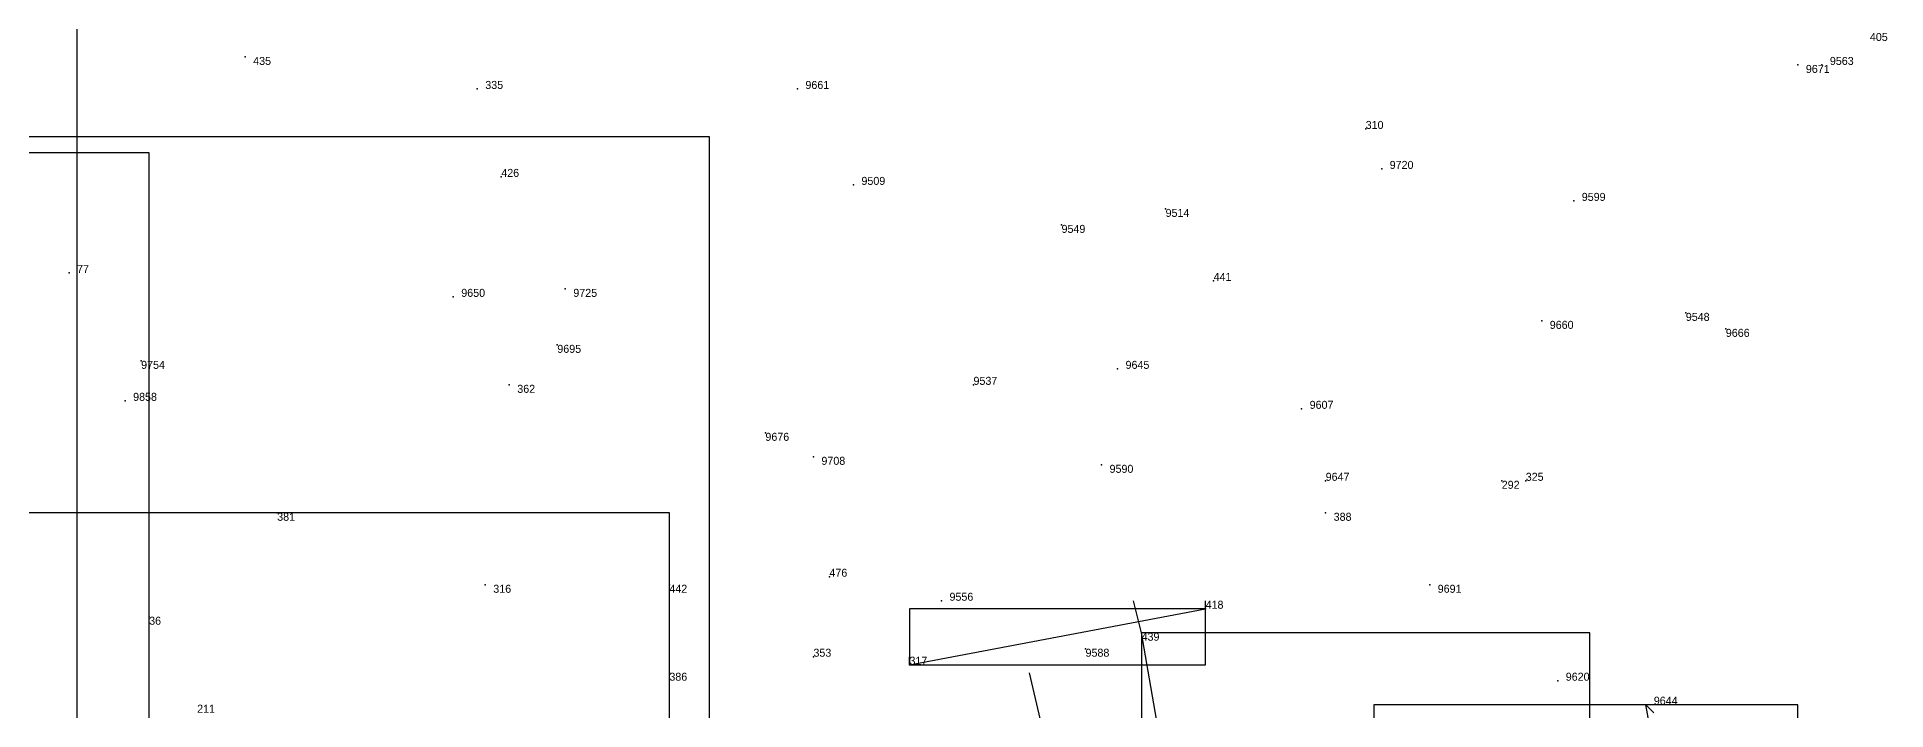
# Model space of a CAD drawing. Extents: x -0.07 to 1.1, y -0.07 to 1.1.
# Drawn here: x 0.23 to 0.461, y 0.1003 to 0.1845 of the extents above; entities that cross this region are included whole.
import ezdxf

# ---------------------------------------------------------------- set-up
doc = ezdxf.new("R2010")
doc.units = 0
for name, color, linetype in [('Clients', 3, 'CONTINUOUS'), ('Facilities', 3, 'CONTINUOUS'), ('Facilities_lines', 3, 'CONTINUOUS'), ('Min_max_boxes', 1, 'CONTINUOUS'), ('Normals', 1, 'CONTINUOUS'), ('Source_points', 5, 'CONTINUOUS'), ('Text', 3, 'CONTINUOUS')]:
    doc.layers.add(name, color=color, linetype=linetype)

msp = doc.modelspace()

# ---------------------------------------------------------------- linework, layer by layer
at = {"layer": 'Clients', "color": 5}
for p in [(0.376, 0.113), (0.368, 0.11), (0.431, 0.101, 1)]:
    msp.add_point(p, dxfattribs=at)
at = {"layer": 'Facilities', "color": 3}
for p in [(0.256, 0.182), (0.45, 0.181, 1), (0.453, 0.181, 1), (0.285, 0.178), (0.325, 0.178, 1), (0.396, 0.173), (0.288, 0.167), (0.398, 0.168, 1), (0.332, 0.166, 1), (0.371, 0.163, 1), (0.422, 0.164, 1), (0.358, 0.161, 1), (0.234, 0.155), (0.296, 0.153, 1), (0.377, 0.154), (0.282, 0.152, 1), (0.418, 0.149, 1), (0.436, 0.15, 1), (0.441, 0.148, 1), (0.295, 0.146, 1), (0.243, 0.144, 1), (0.289, 0.141), (0.347, 0.141, 1), (0.365, 0.143, 1), (0.241, 0.139, 1), (0.388, 0.138, 1), (0.321, 0.135, 1), (0.327, 0.132, 1), (0.363, 0.131, 1), (0.391, 0.129, 1), (0.413, 0.129), (0.416, 0.129), (0.26, 0.125), (0.391, 0.125), (0.286, 0.116), (0.309, 0.116), (0.329, 0.117), (0.404, 0.116, 1), (0.343, 0.114, 1), (0.244, 0.112), (0.327, 0.107), (0.361, 0.108, 1), (0.309, 0.105), (0.339, 0.106), (0.42, 0.104, 1)]:
    msp.add_point(p, dxfattribs=at)
at = {"layer": 'Facilities_lines', "color": 3}
for p, q in [((0.339, 0.106), (0.376, 0.113)), ((0.387, 0, 0.077), (0.368, 0.11)), ((0.45, 0, 0.916), (0.431, 0.101, 1))]:
    msp.add_line(p, q, dxfattribs=at)
at = {"layer": 'Min_max_boxes', "color": 1}
for p, q in [((0.235, 0.085), (0.235, 0.337)), ((0.235, 0.085), (0.235, 0.337)), ((0.314, 0.172), (0, 0.172)), ((0.314, 0.172, 0.073), (0, 0.172, 0.073)), ((0.314, 0), (0.314, 0.172)), ((0.314, 0, 0.073), (0.314, 0.172, 0.073)), ((0.314, 0.172), (0.314, 0.172, 0.073)), ((0.244, 0.17), (0, 0.17)), ((0.244, 0.17, 0.062), (0, 0.17, 0.062)), ((0.244, 0), (0.244, 0.17)), ((0.244, 0, 0.062), (0.244, 0.17, 0.062)), ((0.244, 0.17), (0.244, 0.17, 0.062)), ((0.309, 0.125, 0.93), (0.069, 0.125, 0.93)), ((0.309, 0.125, 1), (0.069, 0.125, 1)), ((0.309, 0, 0.93), (0.309, 0.125, 0.93)), ((0.309, 0, 1), (0.309, 0.125, 1)), ((0.309, 0.125, 0.93), (0.309, 0.125, 1)), ((0.376, 0.113), (0.339, 0.113)), ((0.339, 0.113), (0.339, 0.106)), ((0.376, 0.113), (0.339, 0.113)), ((0.339, 0.113), (0.339, 0.106)), ((0.339, 0.113), (0.339, 0.113)), ((0.376, 0.106), (0.376, 0.113)), ((0.376, 0.106), (0.376, 0.113)), ((0.376, 0.113), (0.376, 0.113)), ((0.424, 0.11), (0.368, 0.11)), ((0.368, 0.11), (0.368, 0)), ((0.424, 0.11, 0.09), (0.368, 0.11, 0.09)), ((0.368, 0.11, 0.09), (0.368, 0, 0.09)), ((0.368, 0.11), (0.368, 0.11, 0.09)), ((0.424, 0), (0.424, 0.11)), ((0.424, 0, 0.09), (0.424, 0.11, 0.09)), ((0.424, 0.11), (0.424, 0.11, 0.09)), ((0.339, 0.106), (0.376, 0.106)), ((0.339, 0.106), (0.376, 0.106)), ((0.339, 0.106), (0.339, 0.106)), ((0.376, 0.106), (0.376, 0.106)), ((0.45, 0.101, 0.911), (0.397, 0.101, 0.911)), ((0.397, 0.101, 0.911), (0.397, 0, 0.911)), ((0.45, 0.101, 1), (0.397, 0.101, 1)), ((0.397, 0.101, 1), (0.397, 0, 1)), ((0.397, 0.101, 0.911), (0.397, 0.101, 1)), ((0.45, 0, 0.911), (0.45, 0.101, 0.911)), ((0.45, 0, 1), (0.45, 0.101, 1)), ((0.45, 0.101, 0.911), (0.45, 0.101, 1))]:
    msp.add_line(p, q, dxfattribs=at)
at = {"layer": 'Normals', "color": 1}
for p, q in [((0.256, 0.182), (0.256, 0.182, 0.1)), ((0.45, 0.181, 1), (0.45, 0.181, 1.1)), ((0.453, 0.181, 1), (0.453, 0.181, 1.1)), ((0.285, 0.178), (0.285, 0.178, 0.1)), ((0.325, 0.178, 1), (0.325, 0.178, 1.1)), ((0.396, 0.173), (0.396, 0.173, 0.1)), ((0.288, 0.167), (0.288, 0.167, 0.1)), ((0.398, 0.168, 1), (0.398, 0.168, 1.1)), ((0.332, 0.166, 1), (0.332, 0.166, 1.1)), ((0.371, 0.163, 1), (0.371, 0.163, 1.1)), ((0.422, 0.164, 1), (0.422, 0.164, 1.1)), ((0.358, 0.161, 1), (0.358, 0.161, 1.1)), ((0.234, 0.155), (0.234, 0.155, 0.1)), ((0.296, 0.153, 1), (0.296, 0.153, 1.1)), ((0.377, 0.154), (0.377, 0.154, 0.1)), ((0.282, 0.152, 1), (0.282, 0.152, 1.1)), ((0.418, 0.149, 1), (0.418, 0.149, 1.1)), ((0.436, 0.15, 1), (0.436, 0.15, 1.1)), ((0.441, 0.148, 1), (0.441, 0.148, 1.1)), ((0.295, 0.146, 1), (0.295, 0.146, 1.1)), ((0.243, 0.144, 1), (0.243, 0.144, 1.1)), ((0.289, 0.141), (0.289, 0.141, 0.1)), ((0.347, 0.141, 1), (0.347, 0.141, 1.1)), ((0.365, 0.143, 1), (0.365, 0.143, 1.1)), ((0.241, 0.139, 1), (0.241, 0.139, 1.1)), ((0.388, 0.138, 1), (0.388, 0.138, 1.1)), ((0.321, 0.135, 1), (0.321, 0.135, 1.1)), ((0.327, 0.132, 1), (0.327, 0.132, 1.1)), ((0.363, 0.131, 1), (0.363, 0.131, 1.1)), ((0.391, 0.129, 1), (0.391, 0.129, 1.1)), ((0.413, 0.129), (0.413, 0.129, 0.1)), ((0.416, 0.129), (0.416, 0.129, 0.1)), ((0.26, 0.125), (0.26, 0.125, 0.1)), ((0.391, 0.125), (0.391, 0.125, 0.1)), ((0.286, 0.116), (0.286, 0.116, 0.1)), ((0.309, 0.116), (0.309, 0.116, 0.1)), ((0.329, 0.117), (0.329, 0.117, 0.1)), ((0.404, 0.116, 1), (0.404, 0.116, 1.1)), ((0.343, 0.114, 1), (0.343, 0.114, 1.1)), ((0.368, 0.11), (0.367, 0.114, 0.1)), ((0.376, 0.113), (0.376, 0.114, 0.1)), ((0.244, 0.112), (0.244, 0.112, 0.1)), ((0.327, 0.107), (0.327, 0.107, 0.1)), ((0.339, 0.106), (0.339, 0.107, 0.1)), ((0.361, 0.108, 1), (0.361, 0.108, 1.1)), ((0.309, 0.105), (0.309, 0.105, 0.1)), ((0.358, 0.088), (0.354, 0.105, 0.098)), ((0.42, 0.104, 1), (0.42, 0.104, 1.1)), ((0.431, 0.101, 1), (0.432, 0.1, 1.1))]:
    msp.add_line(p, q, dxfattribs=at)
at = {"layer": 'Source_points', "color": 5}
for p in [(0.256, 0.182), (0.45, 0.181, 1), (0.453, 0.181, 1), (0.285, 0.178), (0.325, 0.178, 1), (0.396, 0.173), (0.288, 0.167), (0.398, 0.168, 1), (0.332, 0.166, 1), (0.371, 0.163, 1), (0.422, 0.164, 1), (0.358, 0.161, 1), (0.234, 0.155), (0.296, 0.153, 1), (0.377, 0.154), (0.282, 0.152, 1), (0.418, 0.149, 1), (0.436, 0.15, 1), (0.441, 0.148, 1), (0.295, 0.146, 1), (0.243, 0.144, 1), (0.289, 0.141), (0.347, 0.141, 1), (0.365, 0.143, 1), (0.241, 0.139, 1), (0.388, 0.138, 1), (0.321, 0.135, 1), (0.327, 0.132, 1), (0.363, 0.131, 1), (0.391, 0.129, 1), (0.413, 0.129), (0.416, 0.129), (0.26, 0.125), (0.391, 0.125), (0.286, 0.116), (0.309, 0.116), (0.329, 0.117), (0.404, 0.116, 1), (0.343, 0.114, 1), (0.244, 0.112), (0.376, 0.113), (0.368, 0.11), (0.327, 0.107), (0.361, 0.108, 1), (0.309, 0.105), (0.339, 0.106), (0.42, 0.104, 1), (0.431, 0.101, 1)]:
    msp.add_point(p, dxfattribs=at)

# ---------------------------------------------------------------- texts
at = {"layer": 'Text', "color": 3}
for s, p in [('405', (0.459, 0.184)), ('435', (0.257, 0.181)), ('9671', (0.451, 0.18, 1)), ('9563', (0.454, 0.181, 1)), ('335', (0.286, 0.178)), ('9661', (0.326, 0.178, 1)), ('310', (0.396, 0.173)), ('9720', (0.399, 0.168, 1)), ('426', (0.288, 0.167)), ('9509', (0.333, 0.166, 1)), ('9599', (0.423, 0.164, 1)), ('9514', (0.371, 0.162, 1)), ('9549', (0.358, 0.16, 1)), ('77', (0.235, 0.155)), ('441', (0.377, 0.154)), ('9650', (0.283, 0.152, 1)), ('9725', (0.297, 0.152, 1)), ('9660', (0.419, 0.148, 1)), ('9548', (0.436, 0.149, 1)), ('9666', (0.441, 0.147, 1)), ('9695', (0.295, 0.145, 1)), ('9754', (0.243, 0.143, 1)), ('9645', (0.366, 0.143, 1)), ('362', (0.29, 0.14)), ('9537', (0.347, 0.141, 1)), ('9858', (0.242, 0.139, 1)), ('9607', (0.389, 0.138, 1)), ('9676', (0.321, 0.134, 1)), ('9708', (0.328, 0.131, 1)), ('9590', (0.364, 0.13, 1)), ('9647', (0.391, 0.129, 1)), ('325', (0.416, 0.129)), ('292', (0.413, 0.128)), ('381', (0.26, 0.124)), ('388', (0.392, 0.124)), ('476', (0.329, 0.117)), ('316', (0.287, 0.115)), ('442', (0.309, 0.115)), ('9691', (0.405, 0.115, 1)), ('9556', (0.344, 0.114, 1)), ('418', (0.376, 0.113)), ('36', (0.244, 0.111)), ('439', (0.368, 0.109)), ('353', (0.327, 0.107)), ('317', (0.339, 0.106)), ('9588', (0.361, 0.107, 1)), ('386', (0.309, 0.104)), ('9620', (0.421, 0.104, 1)), ('9644', (0.432, 0.101, 1)), ('211', (0.25, 0.1))]:
    msp.add_text(s, height=0.001, dxfattribs=at).set_placement(p)

doc.saveas('drawing.dxf')
